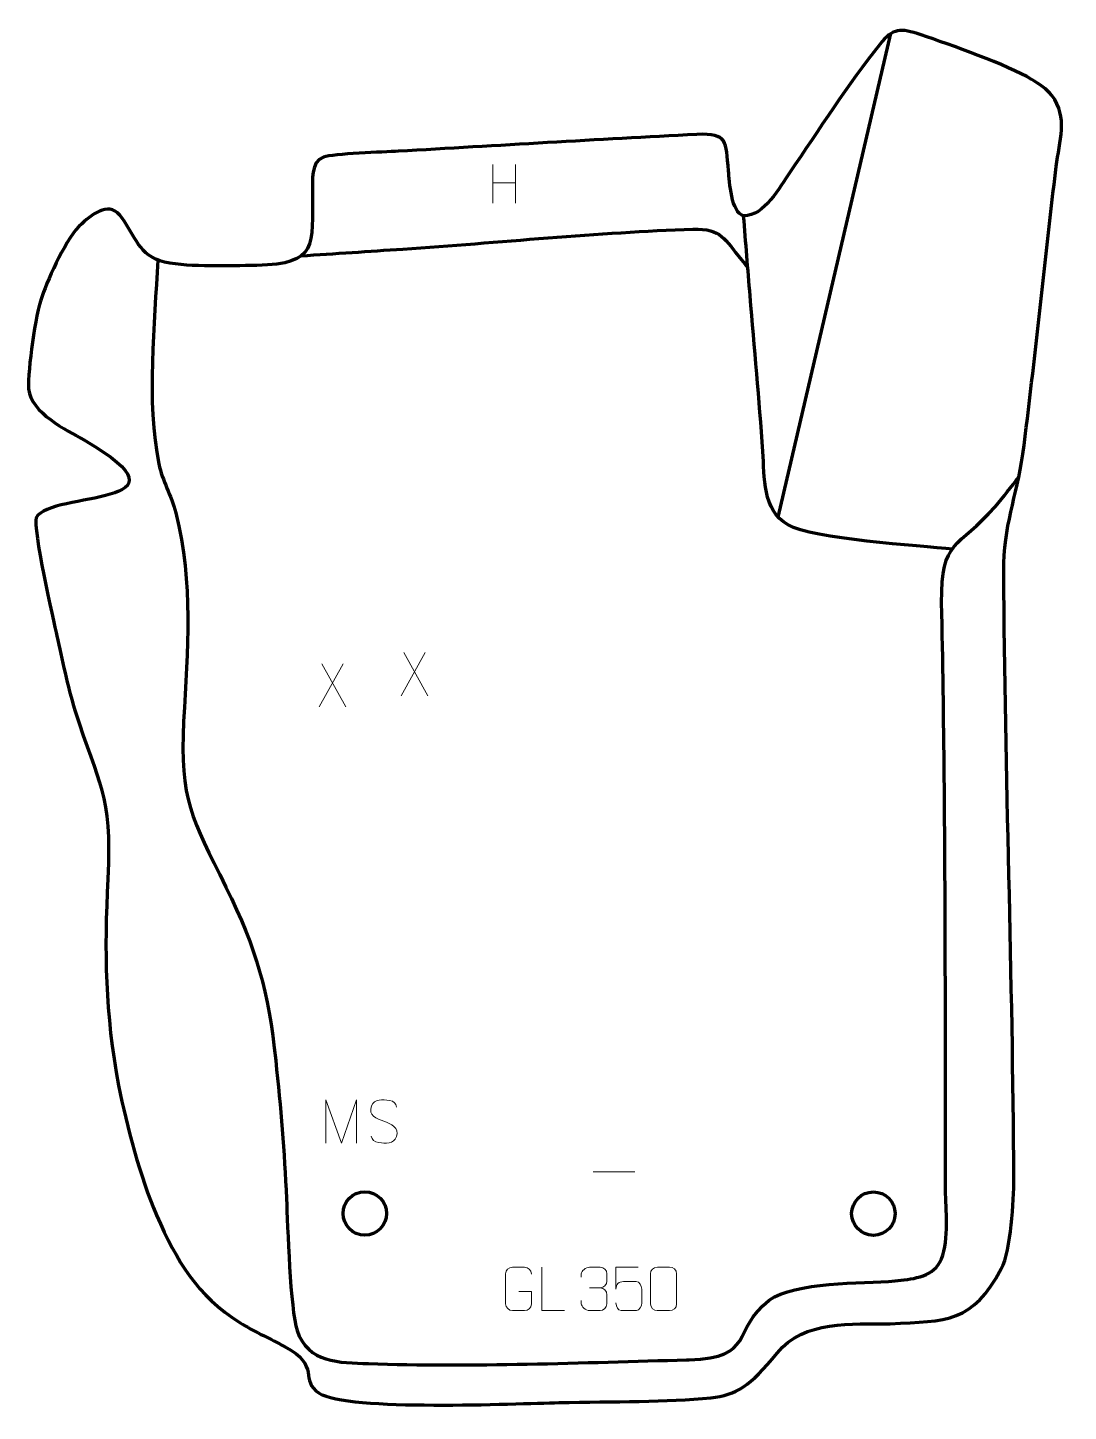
# Model space of a CAD drawing. Header units: millimetres. Extents: x 1022 to 1621, y 61 to 858.
import ezdxf

# ---------------------------------------------------------------- set-up
doc = ezdxf.new("R2010")
doc.units = ezdxf.units.MM
doc.header["$MEASUREMENT"] = 0
doc.layers.add('layer 2', color=7, linetype='Continuous')
doc.layers.add('layer 3', color=7, linetype='Continuous')

msp = doc.modelspace()

# ---------------------------------------------------------------- linework, layer by layer
at = {"layer": 'layer 2', "color": 142, "lineweight": 200}
for centre in [(1215.835, 174.9837), (1508.7293, 174.8514)]:
    msp.add_ellipse(centre, major_axis=(0, 12.5), ratio=1, dxfattribs=at)
at = {"layer": 'layer 2', "color": 142, "lineweight": 158}
msp.add_open_spline([(1453.8584, 575.9023), (1453.8584, 575.9023), (1518.8064, 854.4347), (1518.8064, 854.4347)], degree=3, dxfattribs=at)
at = {"layer": 'layer 2', "color": 250, "lineweight": 9}
for points in [[(1289.5162, 779.0218), (1289.5162, 779.0218), (1289.5162, 756.8291), (1289.5162, 756.8291)], [(1302.6319, 779.0218), (1302.6319, 779.0218), (1302.6319, 756.6715), (1302.6319, 756.6715)], [(1289.5337, 768.3794), (1289.5337, 768.3794), (1302.6319, 768.3794), (1302.6319, 768.3794)], [(1250.6207, 497.949), (1250.6207, 497.949), (1236.8801, 473.0532), (1236.8801, 473.0532)], [(1238.3347, 497.949), (1238.3347, 497.949), (1252.0753, 472.9955), (1252.0753, 472.9955)], [(1203.392, 491.5701), (1203.392, 491.5701), (1189.6514, 466.6743), (1189.6514, 466.6743)], [(1191.106, 491.5701), (1191.106, 491.5701), (1204.8466, 466.6166), (1204.8466, 466.6166)], [(1347.3947, 198.9959), (1347.3947, 198.9959), (1371.3727, 198.9959), (1371.3727, 198.9959)], [(1345.2444, 132.0479), (1345.2444, 132.0479), (1351.4408, 132.0479), (1351.4408, 132.0479)]]:
    msp.add_open_spline(points, degree=3, dxfattribs=at)
at = {"layer": 'layer 2', "color": 142, "lineweight": 158}
for points, knots in [([(1554.5726, 557.4401), (1535.2553, 559.4737), (1473.3203, 563.4447), (1459.6298, 571.4589), (1459.6298, 571.4589), (1444.7343, 580.1783), (1445.9981, 598.7921), (1445.1099, 613.812), (1445.1099, 613.812), (1443.0061, 643.6659), (1440.1586, 673.4746), (1437.7366, 703.3054), (1437.7366, 703.3054), (1436.4895, 718.7196), (1435.2507, 734.1345), (1434.0088, 749.5492)], [0, 0, 0, 0, 0.2, 0.2, 0.2, 0.2, 0.4, 0.4, 0.4, 0.4, 0.6, 0.6, 0.6, 0.6, 1, 1, 1, 1]), ([(1179.2298, 726.4431), (1198.7431, 727.7438), (1218.2565, 729.0445), (1237.7698, 730.3452), (1237.7698, 730.3452), (1292.6313, 734.0021), (1350.3032, 740.0616), (1404.8432, 741.7589), (1404.8432, 741.7589), (1421.5023, 742.2774), (1422.8637, 736.1506), (1432.7706, 724.0392), (1432.7706, 724.0392), (1434.0028, 722.5327), (1435.2248, 721.0231), (1436.4407, 719.5034)], [0, 0, 0, 0, 0.2, 0.2, 0.2, 0.2, 0.4, 0.4, 0.4, 0.4, 0.6, 0.6, 0.6, 0.6, 1, 1, 1, 1]), ([(1096.6332, 724.0279), (1094.8043, 687.7389), (1089.9295, 641.9943), (1097.2352, 606.6108), (1097.2352, 606.6108), (1099.2437, 596.8829), (1104.3614, 588.6429), (1106.9975, 578.4985), (1106.9975, 578.4985), (1117.3604, 536.8729), (1113.6139, 500.419), (1111.5329, 458.5145), (1111.5329, 458.5145), (1109.3543, 412.4211), (1116.0559, 403.0732), (1135.8827, 362.9241), (1135.8827, 362.9241), (1153.6694, 326.5275), (1160.3277, 303.2166), (1164.5626, 262.9644), (1164.5626, 262.9644), (1167.4254, 235.7551), (1169.6021, 210.8153), (1170.7325, 183.429), (1170.7325, 183.429), (1171.364, 168.1278), (1172.9061, 119.4484), (1176.847, 107.5191), (1176.847, 107.5191), (1183.0476, 88.7494), (1201.3686, 89.1201), (1217.9385, 88.4999), (1217.9385, 88.4999), (1276.0049, 86.3592), (1342.7963, 89.0786), (1401.1405, 90.6805), (1401.1405, 90.6805), (1401.1405, 90.6805), (1402.6354, 90.7215), (1402.6354, 90.7215), (1402.6354, 90.7215), (1441.0766, 91.8402), (1426.5305, 107.3026), (1448.7541, 125.0858), (1448.7541, 125.0858), (1463.5434, 135.6955), (1501.6216, 134.5355), (1521.2371, 136.1318), (1521.2371, 136.1318), (1530.1359, 136.9496), (1542.1948, 138.0846), (1546.934, 146.8394), (1546.934, 146.8394), (1552.509, 157.1381), (1550.5646, 174.7041), (1550.3187, 186.2752), (1550.3187, 186.2752), (1550.1753, 211.2471), (1550.3936, 236.2209), (1550.3377, 261.1937), (1550.3377, 261.1937), (1550.2724, 282.7092), (1550.1936, 304.2247), (1550.1356, 325.7402), (1550.1356, 325.7402), (1549.9571, 392.7305), (1549.4718, 459.7069), (1548.03, 526.6836), (1548.03, 526.6836), (1547.6526, 563.6935), (1557.2694, 557.2393), (1579.0484, 582.1459), (1579.0484, 582.1459), (1583.7262, 587.4956), (1588.0367, 593.3179), (1592.4237, 598.9204)], [0, 0, 0, 0, 0.05, 0.05, 0.05, 0.05, 0.1, 0.1, 0.1, 0.1, 0.15, 0.15, 0.15, 0.15, 0.2, 0.2, 0.2, 0.2, 0.25, 0.25, 0.25, 0.25, 0.3, 0.3, 0.3, 0.3, 0.35, 0.35, 0.35, 0.35, 0.4, 0.4, 0.4, 0.4, 0.45, 0.45, 0.45, 0.45, 0.5, 0.5, 0.5, 0.5, 0.55, 0.55, 0.55, 0.55, 0.6, 0.6, 0.6, 0.6, 0.65, 0.65, 0.65, 0.65, 0.7, 0.7, 0.7, 0.7, 0.75, 0.75, 0.75, 0.75, 0.8, 0.8, 0.8, 0.8, 0.85, 0.85, 0.85, 0.85, 0.9, 0.9, 0.9, 0.9, 1, 1, 1, 1])]:
    msp.add_open_spline(points, degree=3, knots=knots, dxfattribs=at)
at = {"layer": 'layer 2', "color": 250, "lineweight": 9}
for points, knots in [([(1193.4478, 215.4402), (1193.4478, 215.4402), (1193.4478, 240.3981), (1193.4478, 240.3981), (1193.4478, 240.3981), (1193.4478, 240.3981), (1202.3729, 215.4402), (1202.3729, 215.4402), (1202.3729, 215.4402), (1202.3729, 215.4402), (1211.1328, 240.3976), (1211.1328, 240.3976), (1211.1328, 240.3976), (1211.1328, 240.3976), (1211.1328, 215.4402), (1211.1328, 215.4402)], [0, 0, 0, 0, 0.2, 0.2, 0.2, 0.2, 0.4, 0.4, 0.4, 0.4, 0.6, 0.6, 0.6, 0.6, 1, 1, 1, 1]), ([(1226.84, 228.0901), (1222.5917, 229.5605), (1217.6836, 231.3563), (1219.6887, 236.8766), (1219.6887, 236.8766), (1221.1922, 241.0165), (1226.4058, 240.628), (1230.0094, 240.0269), (1230.0094, 240.0269), (1232.87, 239.5497), (1233.7347, 238.3365), (1234.0453, 236.2524)], [0, 0, 0, 0, 0.25, 0.25, 0.25, 0.25, 0.5, 0.5, 0.5, 0.5, 1, 1, 1, 1]), ([(1226.84, 228.09), (1230.8586, 226.4433), (1235.8881, 224.555), (1234.0541, 219.1947), (1234.0541, 219.1947), (1232.5943, 214.9283), (1227.6835, 215.185), (1223.9574, 215.7397), (1223.9574, 215.7397), (1221.2074, 216.1495), (1219.9865, 217.363), (1219.6085, 219.4752)], [0, 0, 0, 0, 0.25, 0.25, 0.25, 0.25, 0.5, 0.5, 0.5, 0.5, 1, 1, 1, 1]), ([(1304.6288, 130.0096), (1304.6288, 130.0096), (1311.7969, 130.0096), (1311.7969, 130.0096), (1311.7969, 130.0096), (1311.7969, 130.0096), (1311.7969, 122.8415), (1311.7969, 122.8415), (1311.7969, 122.8415), (1311.6572, 120.5181), (1309.98, 119.0385), (1307.8322, 119.0277), (1307.8322, 119.0277), (1305.5004, 119.0281), (1303.1684, 119.0281), (1300.8369, 119.0277), (1300.8369, 119.0277), (1298.912, 118.9223), (1296.9398, 120.8068), (1296.951, 122.8241), (1296.951, 122.8241), (1296.9514, 128.5942), (1296.9514, 134.3639), (1296.951, 140.1332), (1296.951, 140.1332), (1296.9552, 142.2713), (1298.702, 143.9905), (1300.8543, 143.9771), (1300.8543, 143.9771), (1303.18, 143.9771), (1305.5061, 143.9771), (1307.8322, 143.9771), (1307.8322, 143.9771), (1309.7789, 144.0125), (1311.7703, 142.521), (1311.7969, 140.0833)], [0, 0, 0, 0, 0.1, 0.1, 0.1, 0.1, 0.2, 0.2, 0.2, 0.2, 0.3, 0.3, 0.3, 0.3, 0.4, 0.4, 0.4, 0.4, 0.5, 0.5, 0.5, 0.5, 0.6, 0.6, 0.6, 0.6, 0.7, 0.7, 0.7, 0.7, 0.8, 0.8, 0.8, 0.8, 1, 1, 1, 1]), ([(1330.8484, 119.0238), (1330.8484, 119.0238), (1317.8993, 119.0238), (1317.8993, 119.0238), (1317.8993, 119.0238), (1317.8993, 119.0238), (1317.8993, 143.9774), (1317.8993, 143.9774)], [0, 0, 0, 0, 0.33333333, 0.33333333, 0.33333333, 0.33333333, 1, 1, 1, 1]), ([(1340.5347, 138.2931), (1340.5347, 138.2931), (1340.5347, 140.1503), (1340.5347, 140.1503), (1340.5347, 140.1503), (1340.5204, 141.8922), (1343.1849, 144.0103), (1345.244, 143.9876), (1345.244, 143.9876), (1347.3081, 143.9876), (1349.3721, 143.9876), (1351.4358, 143.9876), (1351.4358, 143.9876), (1353.6303, 143.9964), (1355.2286, 142.1496), (1355.273, 140.2375), (1355.273, 140.2375), (1355.2726, 138.8024), (1355.2726, 137.3673), (1355.273, 135.9318), (1355.273, 135.9318), (1355.2244, 134.2783), (1353.6218, 132.0483), (1351.4235, 132.0583), (1351.4235, 132.0583), (1353.6272, 132.0471), (1355.2352, 130.2439), (1355.2892, 128.1844), (1355.2892, 128.1844), (1355.2888, 126.3997), (1355.2888, 124.615), (1355.2892, 122.8299), (1355.2892, 122.8299), (1355.2993, 120.7685), (1353.2444, 119.0054), (1351.4235, 119.0135), (1351.4235, 119.0135), (1349.3582, 119.0138), (1347.293, 119.0138), (1345.2274, 119.0135), (1345.2274, 119.0135), (1343.0588, 119.025), (1340.5278, 121.4252), (1340.5092, 122.887), (1340.5092, 122.887), (1340.5092, 122.887), (1340.5092, 124.7956), (1340.5092, 124.7956)], [0, 0, 0, 0, 0.07692308, 0.07692308, 0.07692308, 0.07692308, 0.15384615, 0.15384615, 0.15384615, 0.15384615, 0.23076923, 0.23076923, 0.23076923, 0.23076923, 0.30769231, 0.30769231, 0.30769231, 0.30769231, 0.38461538, 0.38461538, 0.38461538, 0.38461538, 0.46153846, 0.46153846, 0.46153846, 0.46153846, 0.53846154, 0.53846154, 0.53846154, 0.53846154, 0.61538462, 0.61538462, 0.61538462, 0.61538462, 0.69230769, 0.69230769, 0.69230769, 0.69230769, 0.76923077, 0.76923077, 0.76923077, 0.76923077, 0.84615385, 0.84615385, 0.84615385, 0.84615385, 1, 1, 1, 1]), ([(1373.2934, 143.9554), (1373.2934, 143.9554), (1360.4417, 143.9554), (1360.4417, 143.9554), (1360.4417, 143.9554), (1360.442, 139.7248), (1360.442, 135.4939), (1360.4417, 131.2627), (1360.4417, 131.2627), (1360.4414, 134.5728), (1362.0724, 135.6446), (1364.8844, 135.7051), (1364.8844, 135.7051), (1367.324, 135.7054), (1369.7635, 135.7054), (1372.2027, 135.7051), (1372.2027, 135.7051), (1373.8525, 135.7119), (1375.3274, 133.3314), (1375.3559, 131.2627), (1375.3559, 131.2627), (1375.3556, 128.6754), (1375.3556, 126.0878), (1375.3559, 123.5001), (1375.3559, 123.5001), (1375.4021, 121.5407), (1373.9027, 119.1044), (1372.2768, 119.0459), (1372.2768, 119.0459), (1370.3203, 119.0462), (1365.4253, 119.0462), (1363.4683, 119.0459), (1363.4683, 119.0459), (1361.6228, 119.0371), (1360.5157, 121.0019), (1360.4949, 123.553)], [0, 0, 0, 0, 0.1, 0.1, 0.1, 0.1, 0.2, 0.2, 0.2, 0.2, 0.3, 0.3, 0.3, 0.3, 0.4, 0.4, 0.4, 0.4, 0.5, 0.5, 0.5, 0.5, 0.6, 0.6, 0.6, 0.6, 0.7, 0.7, 0.7, 0.7, 0.8, 0.8, 0.8, 0.8, 1, 1, 1, 1]), ([(1384.3186, 143.9999), (1386.6847, 143.9999), (1389.0512, 143.9999), (1391.4177, 143.9999), (1391.4177, 143.9999), (1393.3982, 144.0355), (1395.4242, 142.5412), (1395.4513, 140.0991), (1395.4513, 140.0991), (1395.4509, 134.3417), (1395.4509, 128.5839), (1395.4513, 122.8257), (1395.4513, 122.8257), (1395.3092, 120.4981), (1393.6028, 119.0158), (1391.4177, 119.005), (1391.4177, 119.005), (1389.0453, 119.0054), (1386.6729, 119.0054), (1384.3009, 119.005), (1384.3009, 119.005), (1382.3424, 118.8994), (1380.336, 120.7873), (1380.3474, 122.8083), (1380.3474, 122.8083), (1380.3478, 128.5889), (1380.3478, 134.3692), (1380.3474, 140.149), (1380.3474, 140.149), (1380.3517, 142.291), (1382.1288, 144.0135), (1384.3186, 143.9999)], [0, 0, 0, 0, 0.11111111, 0.11111111, 0.11111111, 0.11111111, 0.22222222, 0.22222222, 0.22222222, 0.22222222, 0.33333333, 0.33333333, 0.33333333, 0.33333333, 0.44444444, 0.44444444, 0.44444444, 0.44444444, 0.55555556, 0.55555556, 0.55555556, 0.55555556, 0.66666667, 0.66666667, 0.66666667, 0.66666667, 0.77777778, 0.77777778, 0.77777778, 0.77777778, 1, 1, 1, 1])]:
    msp.add_open_spline(points, degree=3, knots=knots, dxfattribs=at)
at = {"layer": 'layer 3', "color": 242, "lineweight": 158}
msp.add_open_spline([(1153.6127, 720.8953), (1189.0188, 721.7549), (1185.5182, 732.1929), (1185.8064, 763.224), (1185.8064, 763.224), (1185.8661, 769.6514), (1184.5349, 780.6154), (1192.0984, 783.3235), (1192.0984, 783.3235), (1197.4563, 785.2419), (1227.0246, 786.1962), (1234.9991, 786.6485), (1234.9991, 786.6485), (1292.2925, 789.8992), (1349.6743, 793.3967), (1406.9717, 796.3697), (1406.9717, 796.3697), (1425.4323, 796.9059), (1423.4476, 792.7556), (1425.3267, 775.3699), (1425.3267, 775.3699), (1425.9901, 769.2323), (1426.6449, 751.1723), (1434.0088, 749.5492), (1434.0088, 749.5492), (1446.0081, 749.1397), (1454.6303, 765.8454), (1460.6321, 774.4915), (1460.6321, 774.4915), (1477.4159, 798.8919), (1493.9587, 825.0896), (1512.4167, 848.138), (1512.4167, 848.138), (1520.1771, 857.8282), (1524.1698, 857.6921), (1536.1905, 853.6772), (1536.1905, 853.6772), (1552.9363, 848.0842), (1586.0226, 836.3634), (1599.8643, 828.0491), (1599.8643, 828.0491), (1604.416, 825.3151), (1608.6228, 822.3654), (1611.5899, 818.7291), (1611.5899, 818.7291), (1621.0015, 806.2433), (1615.8645, 792.2943), (1614.0385, 777.9235), (1614.0385, 777.9235), (1607.1245, 722.7547), (1601.9699, 667.2179), (1594.8397, 612.1627), (1594.8397, 612.1627), (1591.1167, 587.2024), (1583.6605, 571.1477), (1583.8031, 544.507), (1583.8031, 544.507), (1584.5548, 428.0096), (1589.0877, 311.453), (1589.5935, 195.0474), (1589.5935, 195.0474), (1589.65, 182.0432), (1588.1153, 154.1904), (1582.4045, 143.0085), (1582.4045, 143.0085), (1565.8218, 112.0362), (1551.108, 112.9346), (1518.4442, 111.4785), (1518.4442, 111.4785), (1496.3399, 110.9108), (1468.8641, 113.7939), (1453.2741, 94.5831), (1453.2741, 94.5831), (1437.4233, 75.1982), (1430.1775, 70.4038), (1415.0734, 68.8361), (1415.0734, 68.8361), (1389.6302, 66.1952), (1359.9169, 66.7692), (1327.4975, 66.051), (1327.4975, 66.051), (1303.4475, 65.4675), (1205.7164, 61.0061), (1189.5732, 71.4469), (1189.5732, 71.4469), (1177.8757, 79.0125), (1190.8154, 87.083), (1169.6851, 98.3831), (1169.6851, 98.3831), (1161.484, 102.7689), (1153.4308, 106.264), (1145.385, 111.1494), (1145.385, 111.1494), (1145.385, 111.1494), (1144.044, 111.9807), (1144.044, 111.9807), (1144.044, 111.9807), (1118.8236, 127.9365), (1107.98, 147.1489), (1095.8733, 173.9319), (1095.8733, 173.9319), (1086.3313, 196.3612), (1079.0322, 224.711), (1073.9829, 248.6445), (1073.9829, 248.6445), (1066.3809, 290.1392), (1065.5902, 325.6945), (1067.9423, 367.6169), (1067.9423, 367.6169), (1070.0471, 418.6085), (1063.0118, 419.8838), (1048.6858, 465.4007), (1048.6858, 465.4007), (1044.76, 478.2851), (1041.471, 494.3287), (1038.5194, 507.5637), (1038.5194, 507.5637), (1036.7022, 515.7121), (1024.4356, 570.3433), (1026.5732, 575.6177), (1026.5732, 575.6177), (1035.1363, 591.2832), (1122.7087, 581.0161), (1054.3448, 620.2316), (1054.3448, 620.2316), (1043.6789, 626.3499), (1023.5756, 635.9811), (1022.2357, 649.7548), (1022.2357, 649.7548), (1021.7077, 660.9102), (1026.1214, 692.5979), (1029.979, 703.229), (1029.979, 703.229), (1033.9993, 714.3088), (1044.1244, 737.3118), (1052.8137, 744.9428), (1052.8137, 744.9428), (1060.1453, 751.3815), (1069.1089, 758.3621), (1076.1791, 748.2218), (1076.1791, 748.2218), (1083.3776, 737.8974), (1085.7622, 726.5083), (1100.5336, 722.7542), (1100.5336, 722.7542), (1116.9118, 719.6859), (1136.8416, 720.7756), (1153.6127, 720.8953)], degree=3, knots=[0, 0, 0, 0, 0.02631579, 0.02631579, 0.02631579, 0.02631579, 0.05263158, 0.05263158, 0.05263158, 0.05263158, 0.07894737, 0.07894737, 0.07894737, 0.07894737, 0.10526316, 0.10526316, 0.10526316, 0.10526316, 0.13157895, 0.13157895, 0.13157895, 0.13157895, 0.15789474, 0.15789474, 0.15789474, 0.15789474, 0.18421053, 0.18421053, 0.18421053, 0.18421053, 0.21052632, 0.21052632, 0.21052632, 0.21052632, 0.23684211, 0.23684211, 0.23684211, 0.23684211, 0.26315789, 0.26315789, 0.26315789, 0.26315789, 0.28947368, 0.28947368, 0.28947368, 0.28947368, 0.31578947, 0.31578947, 0.31578947, 0.31578947, 0.34210526, 0.34210526, 0.34210526, 0.34210526, 0.36842105, 0.36842105, 0.36842105, 0.36842105, 0.39473684, 0.39473684, 0.39473684, 0.39473684, 0.42105263, 0.42105263, 0.42105263, 0.42105263, 0.44736842, 0.44736842, 0.44736842, 0.44736842, 0.47368421, 0.47368421, 0.47368421, 0.47368421, 0.5, 0.5, 0.5, 0.5, 0.52631579, 0.52631579, 0.52631579, 0.52631579, 0.55263158, 0.55263158, 0.55263158, 0.55263158, 0.57894737, 0.57894737, 0.57894737, 0.57894737, 0.60526316, 0.60526316, 0.60526316, 0.60526316, 0.63157895, 0.63157895, 0.63157895, 0.63157895, 0.65789474, 0.65789474, 0.65789474, 0.65789474, 0.68421053, 0.68421053, 0.68421053, 0.68421053, 0.71052632, 0.71052632, 0.71052632, 0.71052632, 0.73684211, 0.73684211, 0.73684211, 0.73684211, 0.76315789, 0.76315789, 0.76315789, 0.76315789, 0.78947368, 0.78947368, 0.78947368, 0.78947368, 0.81578947, 0.81578947, 0.81578947, 0.81578947, 0.84210526, 0.84210526, 0.84210526, 0.84210526, 0.86842105, 0.86842105, 0.86842105, 0.86842105, 0.89473684, 0.89473684, 0.89473684, 0.89473684, 0.92105263, 0.92105263, 0.92105263, 0.92105263, 0.94736842, 0.94736842, 0.94736842, 0.94736842, 1, 1, 1, 1], dxfattribs=at)

doc.saveas('drawing.dxf')
